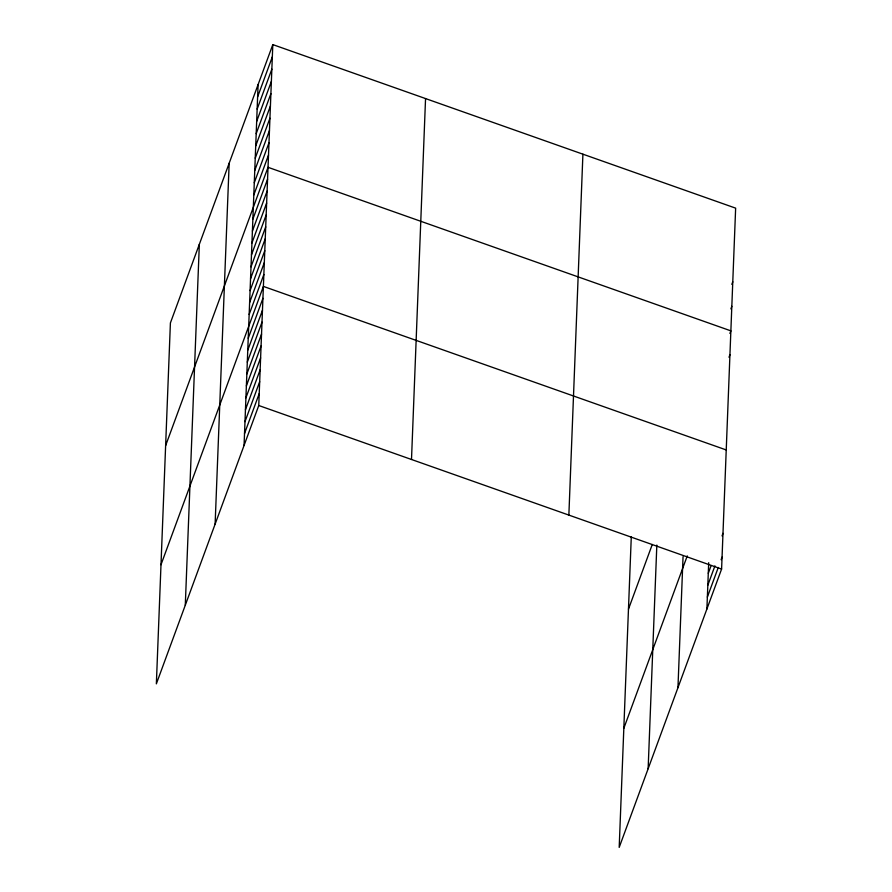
<?xml version="1.0" encoding="UTF-8"?>
<svg xmlns="http://www.w3.org/2000/svg" width="892" height="892" viewBox="0 0 892 892"><rect width="100%" height="100%" fill="white"/><g stroke="black" fill="none" stroke-linecap="round" stroke-linejoin="round"><path stroke-width="1.34" d="M185.291 605.189L199.34 244.274M215.117 524.139L229.166 163.225M244.062 445.476L258.1 84.562M272.807 44.6L170.405 322.937L156.356 683.852L258.758 405.514L272.807 44.6L735.644 208.148L721.595 569.063L619.193 847.4L631.28 536.928M411.502 459.48L425.551 98.566M568.862 515.097L582.911 154.182M648.138 768.737L656.835 545.09M677.953 687.687L683.049 556.675M706.899 609.024L708.694 562.707M257.632 96.838L272.328 56.876M257.152 109.103L271.859 69.141M256.673 121.379L271.38 81.417M256.194 133.655L270.9 93.682M255.714 145.92L270.421 105.958M255.235 158.196L269.942 118.223M254.766 170.461L269.462 130.5M254.287 182.737L268.983 142.765M253.807 195.002L268.514 155.041M165.622 445.643L268.035 167.306L730.871 330.854L729.924 333.441M252.86 219.187L267.567 179.225M252.403 231.095L267.109 191.133M251.934 243.003L266.641 203.041M251.477 254.911L266.184 214.95M251.009 266.831L265.716 226.858M250.552 278.739L265.247 238.777M250.083 290.647L264.79 250.685M249.615 302.555L264.322 262.594M249.158 314.463L263.865 274.502M160.984 564.747L263.396 286.41L726.233 449.958M248.232 338.291L262.928 298.318M247.764 350.199L262.471 310.238M247.307 362.107L262.003 322.146M246.839 374.016L261.546 334.054M246.37 385.924L261.077 345.962M245.913 397.843L260.62 357.87M245.445 409.751L260.152 369.779M244.988 421.66L259.683 381.698M244.52 433.568L259.226 393.606M731.83 284.358L732.778 281.772M730.883 308.9L731.83 306.313M628.459 609.191L652.275 544.488M728.998 357.257L729.946 354.682M623.831 728.296L687.253 555.906M708.281 573.3L711.136 565.561M722.041 535.914L722.988 533.327M707.824 585.208L714.938 565.874M707.356 597.116L718.272 567.468M721.115 559.73L722.063 557.154M258.758 405.514L721.595 569.063"/></g></svg>
